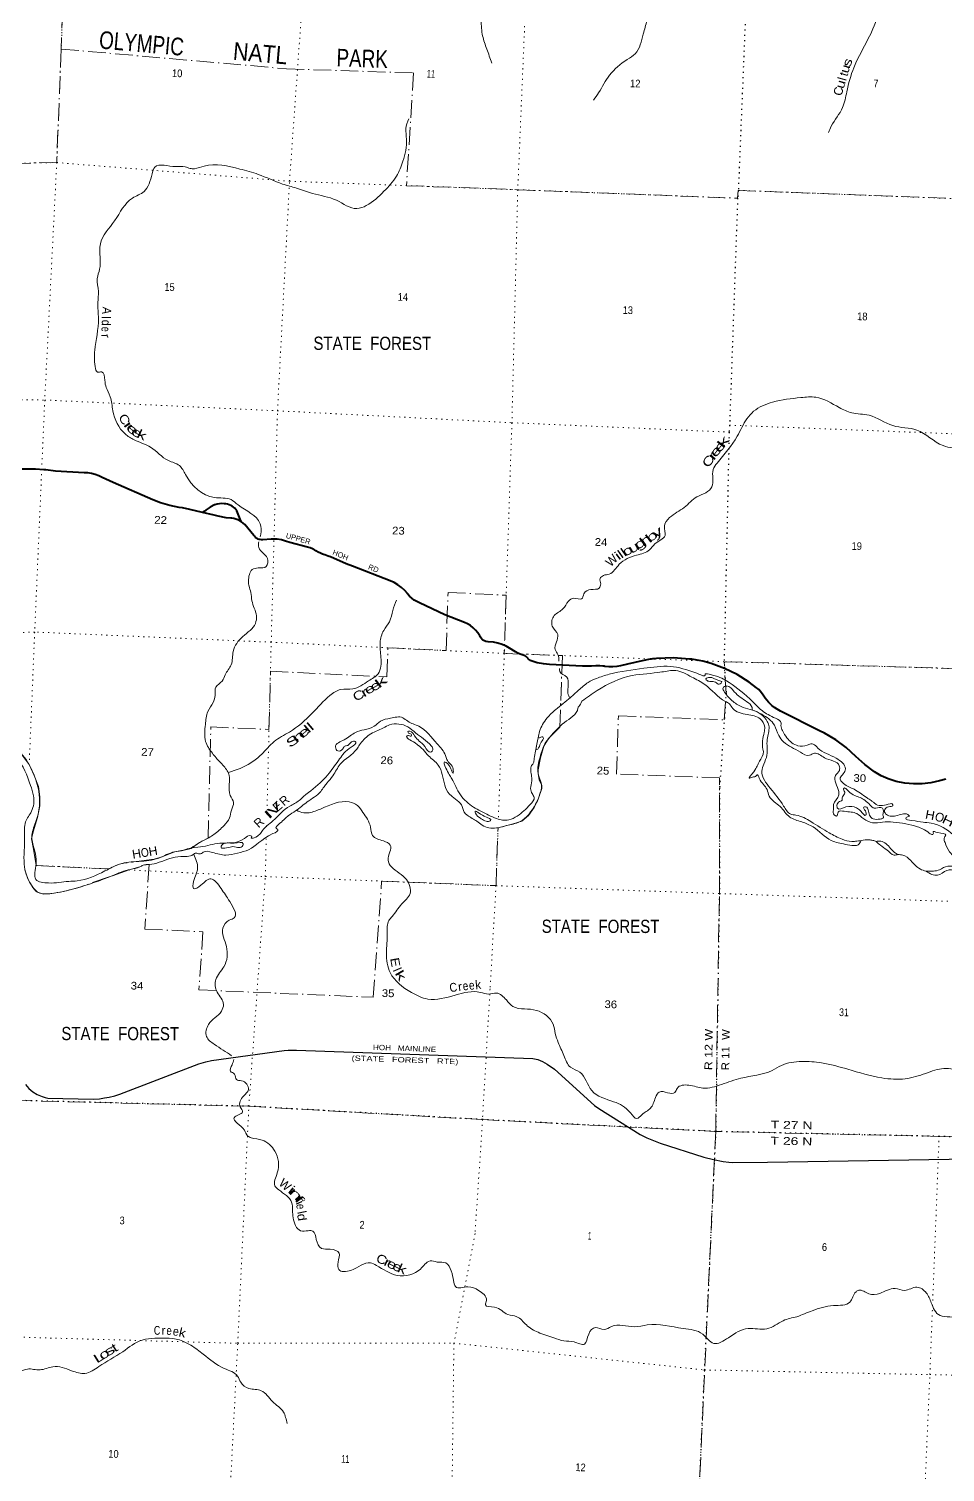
# Model space of a CAD drawing. Header units: feet. Extents: x -932108 to -739700, y 12311 to 202656.
# Drawn here: x -802671 to -781886, y 114198 to 146932 of the extents above; entities that cross this region are included whole.
import ezdxf
from ezdxf.enums import TextEntityAlignment as Align

# ---------------------------------------------------------------- set-up
doc = ezdxf.new("R2010")
doc.units = ezdxf.units.FT
doc.header["$LTSCALE"] = 80
doc.linetypes.add('DOT_DASHED', pattern=[7.7, 5, -1.2, 0.3, -1.2])
doc.linetypes.add('DOTTED', pattern=[1.5, 0.3, -1.2])
for name, color, linetype, lineweight in [('26', 7, 'Continuous', 40), ('29', 7, 'Continuous', 25), ('30', 7, 'Continuous', 35), ('39', 7, 'Continuous', 13), ('44', 7, 'DOT_DASHED', 13), ('6', 7, 'DOTTED', 25), ('7', 7, 'DOTTED', 13)]:
    doc.layers.add(name, color=color, linetype=linetype, lineweight=lineweight)
doc.layers.add('27', color=7, linetype='Continuous')
doc.layers.add('41', color=7, linetype='Continuous')

msp = doc.modelspace()

# ---------------------------------------------------------------- linework, layer by layer
at = {"layer": '26'}
for points in [[(-798729.6, 135963.74), (-799019.89, 136030.44), (-799183.91, 136067.8), (-799259.63, 136079.07), (-799474.95, 136119.65), (-799684.85, 136182.51), (-799856.84, 136252.75), (-800758, 136646.95), (-801004.52, 136759.2), (-801082.5, 136797.53), (-801164.06, 136827.49), (-801248.3, 136848.76), (-801334.31, 136861.11), (-801414.91, 136864.47), (-802066.19, 136902.73), (-802285.54, 136927.64), (-802297.12, 136929.6), (-802331.75, 136934.14), (-802519, 136946.95), (-802893, 136946.95)], [(-797866, 135770.95), (-797889.73, 135847.22), (-797951, 136000.95), (-797972.82, 136030.12), (-797998.85, 136058.38), (-798027.69, 136083.77), (-798059.02, 136106), (-798092.51, 136124.84), (-798127.78, 136140.07), (-798164.45, 136151.53), (-798202.12, 136159.1), (-798240.37, 136162.68), (-798294, 136164.65), (-798347.55, 136161.01), (-798400.42, 136151.78), (-798452.03, 136137.08), (-798462.4, 136133.41), (-798560.46, 136083.85), (-798652.81, 136024.3), (-798698, 135988.66), (-798729.6, 135963.74)], [(-796292.05, 135159.84), (-796349.89, 135176.01), (-796753, 135285.95), (-796848.52, 135316.57), (-796943.75, 135340.72), (-797040.98, 135354.77), (-797139.15, 135358.59), (-797171.3, 135357.6), (-797362.69, 135345.23), (-797372.25, 135344.69), (-797396.43, 135345.07), (-797420.43, 135347.98), (-797444, 135353.39), (-797466.87, 135361.22), (-797488.8, 135371.41), (-797503.88, 135380.44), (-797528.91, 135398.38), (-797552.42, 135423.35), (-797569, 135440.95), (-797774.85, 135691.25), (-797809.15, 135723.89), (-797846.67, 135752.77), (-797887, 135777.56), (-797929.71, 135798.01), (-797974.31, 135813.87), (-798020.34, 135824.99), (-798067.27, 135831.24), (-798086.38, 135832.36), (-798195.5, 135844.86), (-798375.28, 135880.89), (-798465, 135902.95), (-798729.6, 135963.74)], [(-786138.97, 131969.93), (-786164, 131988.92), (-786329.53, 132114.51), (-786603.39, 132285.4), (-786893.6, 132426.73), (-787197, 132536.95), (-787382.68, 132587.76), (-787634.27, 132633.24), (-787659.36, 132637.78), (-787684.27, 132639.52), (-788044.57, 132664.81), (-788430.59, 132651.44), (-788503.19, 132644.14), (-788527.86, 132641.65), (-788553.19, 132638.34), (-788575.54, 132635.42), (-788758.91, 132599.05), (-789091, 132520.95), (-789247.92, 132485.59), (-789336.37, 132468.2), (-789426.15, 132460.15), (-789516.27, 132461.52), (-789605.77, 132472.31), (-789617.7, 132474.47), (-789651.29, 132480.31), (-789716.42, 132486.35), (-789756.82, 132485.86), (-789781.57, 132485.55), (-789806.82, 132484.24), (-789909.79, 132478.89), (-789938.97, 132477.14), (-790114.03, 132477.34), (-790862, 132513.85), (-791000.72, 132527.62), (-791137.24, 132555.82), (-791206.32, 132575.91), (-791230.3, 132580.63), (-791253.65, 132587.84), (-791276.12, 132597.44), (-791297.46, 132609.34), (-791317.44, 132623.4), (-791335.85, 132639.48), (-791343.94, 132648.2), (-791364.54, 132673.18), (-791389.57, 132694.64), (-791409.96, 132708.54), (-791432.97, 132720.92), (-791457.14, 132730.83), (-791482.22, 132738.15), (-791523.58, 132751.56), (-791578.44, 132775.01), (-791630.54, 132804.06), (-791766.26, 132887.31), (-791847.69, 132932.99), (-791938, 132972.15), (-792031.91, 133001.66), (-792128.39, 133021.19), (-792249, 133030.95), (-792303.8, 133039.28), (-792318.8, 133043.42), (-792337.05, 133050.36), (-792354.48, 133059.17), (-792370.89, 133069.76), (-792386.11, 133082), (-792390.03, 133085.9), (-792412.32, 133110.93), (-792428.01, 133135.9), (-792445, 133162.95), (-792484.74, 133235.39), (-792536.12, 133295.3), (-792593.48, 133349.51), (-792656.2, 133397.42), (-792723.58, 133438.51), (-792787.21, 133469.13), (-793235, 133642.95), (-793810.88, 133912.07), (-793872.68, 133941.93), (-793931.01, 133978.08), (-793985.25, 134020.13), (-794034.79, 134067.62), (-794079.1, 134120.03), (-794083.2, 134125.48), (-794144.51, 134193.85), (-794218.71, 134261.55), (-794299.58, 134321.11), (-794386.24, 134371.9), (-794477.73, 134413.35), (-795333, 134745.95), (-795473.87, 134797.06), (-795831.54, 134955.08), (-795856.65, 134966.17), (-795881.54, 134974.95), (-795959.91, 135002.62), (-795984.61, 135011.34), (-796009.91, 135019.41), (-796059.14, 135038.04), (-796111.91, 135064.61), (-796161.61, 135096.55), (-796183, 135109.86), (-796236.22, 135137.71), (-796292.05, 135159.84)], [(-781868.99, 129915.91), (-782017.09, 129874.14), (-782209.87, 129831.27), (-782406.08, 129808.79), (-782603.56, 129806.94), (-782800.16, 129825.74), (-782993.71, 129864.99), (-783182.1, 129924.25), (-783336.89, 129990.01), (-783490.03, 130083.86), (-783709.71, 130246.24), (-783911.22, 130430.7), (-784129.54, 130631.11), (-784367.61, 130807.6), (-784622.82, 130958.24), (-784736.72, 131014.45), (-785619, 131458.95), (-785658.16, 131480.83), (-785699.46, 131502.13), (-785758.77, 131539.57), (-785788.83, 131563.28), (-785813.89, 131583.05), (-785838.83, 131606.94), (-785896.49, 131662.18), (-785970.42, 131749.59), (-786017.79, 131817.08), (-786032.09, 131839.62), (-786082.13, 131907.59), (-786116.2, 131944.95), (-786138.97, 131969.93)]]:
    msp.add_lwpolyline(points, dxfattribs=at)
at = {"layer": '29'}
msp.add_lwpolyline([(-802746.09, 122993.12), (-802670.32, 122900.38), (-802583.89, 122823.26), (-802486.11, 122765.72), (-802368.87, 122713.8), (-802300.97, 122691.15), (-802241.81, 122683.19), (-801211.82, 122656.21), (-801065.58, 122664.73), (-800952.41, 122683.6), (-800846.79, 122702.47), (-800722.79, 122733.88), (-800609.14, 122770.42), (-798814.44, 123459.45), (-798653.25, 123506.48), (-798524.54, 123531.85), (-796878.78, 123758.79), (-796786, 123766.93), (-796597.21, 123765.27), (-791241.99, 123581.26), (-791125.8, 123555.56), (-791023.29, 123513.64), (-790910.78, 123449.86), (-790748.23, 123333.77), (-789842.43, 122512.55), (-789739.52, 122442.02), (-788806.24, 121857.43), (-788651.24, 121777.68), (-788352.95, 121659.46), (-787363.35, 121338.95), (-787138.58, 121286.97), (-786919.79, 121241.67), (-786790.57, 121225.19), (-786699.12, 121219.02), (-785912.36, 121225.43), (-780877.3, 121311.1)], dxfattribs=at)
at = {"layer": '39'}
for points in [[(-793023.13, 151665.45), (-792803.43, 151516.26), (-792707.87, 151406.99), (-792496.4, 150955.47), (-792285.1, 150227.78), (-792248.95, 149986.36), (-792005.32, 149259.62), (-792059.02, 148752.68), (-792433.67, 148248.3), (-792548.83, 147951.33), (-792454.32, 147645.39), (-792411.29, 147133.23), (-792377.27, 146770.75), (-792284.43, 146474.96), (-792168.09, 146158.21)], [(-790449.44, 151571.39), (-790144.2, 151133.91), (-789775.26, 150764.38), (-789585.35, 150473.45), (-789299.64, 150031.98), (-788939.88, 149630.44), (-788678.78, 149177.68), (-788635.66, 148550.44), (-788719.42, 147814.37), (-788658.13, 147127.99), (-788735.53, 146813.62), (-788914.29, 146369.36), (-789096.53, 146236.11), (-789498.32, 145882.01), (-789746.15, 145484.46), (-789860.85, 145318.69)], [(-784792.93, 151380.45), (-784686.06, 150684.59), (-784487.4, 149882.64), (-784318.18, 149459.16), (-783692.47, 148982.2), (-783330.18, 148772.36), (-783128.3, 148476.99), (-783076.27, 148109.88), (-783302.69, 147511.77), (-783524.47, 146931.67), (-783958.41, 146051.75), (-784116.42, 145505.88), (-784213.48, 145147.74), (-784468.25, 144724.18), (-784535.75, 144581.06)], [(-794054.87, 144890.38), (-794118.93, 144670.44), (-794103.02, 144427.67), (-794184.69, 143929.73), (-794333.5, 143593.5), (-794615.89, 143247.56), (-795016.66, 142923.71), (-795228.95, 142856.05), (-795692.91, 143045.03), (-796236.83, 143198.31), (-796602.16, 143319.42), (-796915.95, 143412.59), (-797467.67, 143632.74), (-797883.49, 143753.5), (-798692.83, 143820.69), (-798914.93, 143761.43), (-799013.68, 143766.72), (-799125.37, 143806.76), (-799335.32, 143807.66), (-799812.23, 143795.2), (-799876.04, 143641.87), (-800059.26, 143244.2), (-800322.85, 143093.45), (-800726, 142581.94), (-801048.83, 142057.68), (-801054.18, 141724.76), (-801066.57, 141480.91), (-801118.26, 141268.64), (-801093.85, 140979.15), (-801106.45, 140729.25), (-801092.74, 140363.41), (-801175.95, 139643.46), (-801168.42, 139273.79), (-801112.13, 139148.78), (-801021.17, 139151.82), (-800948.87, 138963.71), (-800916.08, 138801.12), (-800824.38, 138590.16), (-800766.65, 138271.3), (-800487.88, 137745.28), (-800284.51, 137611.36), (-799908.67, 137443.47), (-799505.12, 137141.42), (-799256.62, 137028.21), (-799118.25, 136823.78), (-798459.78, 136301.32), (-798084.69, 136255.02), (-797925.41, 136136.64), (-797426.12, 135709.91), (-797410.14, 135469.15), (-797421.62, 135409.91)], [(-779420.77, 137768), (-779611.46, 137505.83), (-779820.54, 137355.29), (-780126.86, 137312.95), (-780375.88, 137292.94), (-780700.32, 137428.85), (-781254.93, 137505.77), (-781483.16, 137444.69), (-781932.19, 137479.76), (-782527.9, 137830.56), (-783073.55, 137933.43), (-783610.67, 138167.23), (-784006.44, 138224.75), (-784287.07, 138343.06), (-784818.14, 138576.66), (-785157.57, 138569.73), (-785799.14, 138465.83), (-786230.25, 138258.05), (-786381.39, 138089.45), (-786600.91, 137692.98), (-787057.87, 137084.33), (-787147.75, 136935.91), (-787177.28, 136545.25), (-787317.17, 136410.6), (-787518.12, 136320.35), (-787805.06, 136077.52), (-788135.89, 135850.27), (-788253.79, 135650.29), (-788240.66, 135443.94), (-788471.36, 135251.73), (-788591.15, 135114.39), (-788888.06, 134993.01), (-789278.7, 134787.93), (-789506.32, 134567.36), (-789636.64, 134535.34), (-789713.74, 134465.22), (-789699.67, 134345.65), (-789735.32, 134247.91), (-789924.12, 134217.83), (-790078.82, 134122.02), (-790131.37, 134002.64), (-790312.53, 134018.73), (-790431.99, 133950.02), (-790555.03, 133776.45), (-790752.01, 133625.51), (-790798.48, 133388.84), (-790673.88, 133194.96), (-790731.94, 132855.72), (-790669.26, 132740.59), (-790647.77, 132588.49)], [(-797458.01, 135300.04), (-797463.69, 135202.43), (-797389.46, 135070.78), (-797259.38, 134919.1), (-797285.76, 134738.29), (-797466.56, 134705.92), (-797603.13, 134668.05), (-797686.73, 134408.39), (-797676.69, 134288.95), (-797636.95, 134152.38), (-797611.18, 133961.77), (-797509.84, 133619.27), (-797531.85, 133448.41), (-797820.72, 133149.11), (-798036.15, 132813.07), (-798080.8, 132511.74), (-798220.04, 132278.14), (-798285.3, 132141.01), (-798431.38, 132002.52), (-798447.89, 131815.33), (-798489.64, 131657.23), (-798611.92, 131447.3), (-798666.3, 131156.39), (-798663.29, 130772.73), (-798507.04, 130501.08), (-798340.02, 130307.81), (-798169.39, 130102.3), (-798124.37, 130001.9), (-798125.23, 129800.05), (-798101.6, 129546.93), (-798030.49, 129383.08), (-798074.61, 129214.96), (-798121.16, 129034.82), (-798244.14, 128863.27), (-798473.16, 128660.91), (-798586.7, 128587.96), (-798796.28, 128481.85), (-798988.53, 128350.95)], [(-798143.81, 130063.12), (-797634.17, 130284.42), (-797395.41, 130476.37), (-797106.81, 130767.6), (-796762.21, 130984.29), (-796244.92, 131409.26), (-795843.42, 131813.83), (-795596.58, 131946.96), (-795321.54, 131960.06), (-794963.93, 132144.02), (-794748.46, 132304.44), (-794683.25, 132675.74), (-794703.98, 133013.55), (-794621.92, 133287.4), (-794491.92, 133486.98), (-794414.51, 133742.81), (-794333.76, 133978.35)], [(-803725.41, 130578.15), (-803542.83, 130693.57), (-802940.33, 130573.27), (-802644.06, 130204.12), (-802428.63, 129361.23), (-802504.41, 128976.15), (-802600.65, 128642.21), (-802503.77, 127993.01), (-802511.75, 127642.02), (-802227.86, 127559.94), (-801766.33, 127595.12), (-801574.05, 127608.93), (-800944.54, 127832.34), (-800616.2, 127987), (-800179.98, 128049.26), (-799725.13, 128125.03), (-799362.85, 128268.47), (-799206.46, 128295.59), (-799037.27, 128342.47), (-798775.6, 128378.21), (-798342.72, 128460.77), (-797779.67, 128571.32), (-797636.22, 128633.18), (-797616.67, 128614.36), (-797629.95, 128580.49), (-797559.09, 128586.21), (-797371.64, 128753.61), (-797136.16, 128967.87), (-796749.03, 129306.3), (-796644.24, 129359.35), (-796438.85, 129520.1), (-796014.66, 129879.51), (-795859.35, 130052.01), (-795622.22, 130373.21), (-795358.58, 130643.06), (-795253.81, 130754.65), (-795281.42, 130773.74), (-795375.36, 130742.53), (-795436.06, 130679.94), (-795507.19, 130666.15), (-795549.74, 130602.96), (-795660.44, 130554.14), (-795715.88, 130644.8), (-795516.41, 130809.78), (-795260.39, 130974.91), (-795062.42, 131036.99), (-794839.7, 131114.4), (-794696.4, 131230.77), (-794467.97, 131297.9), (-794190.99, 131308.91), (-794076.65, 131228.41), (-793826.13, 131115.14), (-793409.69, 130717.78), (-793220.9, 130453.13), (-793191.67, 130363.34), (-793045.93, 130138.47), (-793048.83, 130053.78), (-793099.96, 130152.37), (-793206.26, 130291.15), (-793240.06, 130306.4), (-793210.54, 130166.13), (-793077.59, 129921.5), (-792882.02, 129559.72), (-792586.68, 129281.45), (-792241.58, 129100.44), (-792060.61, 129019.76), (-791785.01, 128990.44), (-791592.19, 129078.93), (-791296.49, 129341.66), (-791210.23, 129502.32), (-791255.8, 129586.6), (-791288.23, 129700.72), (-791263.93, 129879.58), (-791271.61, 130009.03), (-791287.5, 130134.72), (-791277.01, 130205.03), (-791230.3, 130272.12), (-791206.26, 130384.37), (-791146.6, 130711.44), (-791086.38, 130996.11), (-790916.35, 131303.37), (-790717.99, 131494.64), (-790385.65, 131766.25), (-790200.22, 131933.71), (-789982.18, 132110.19), (-789793.33, 132200.83), (-789509.48, 132294.39), (-788717.43, 132429.64), (-788116.39, 132470.29), (-787567.89, 132333.01), (-787382.54, 132262.27)], [(-790632.41, 132428.29), (-790627.79, 132359.7), (-790470.74, 132229.33), (-790436.34, 132054.58), (-790442.83, 131865.04), (-790401.82, 131752.31)], [(-790126.1, 131680.94), (-789782.62, 131923.92), (-788983.53, 132264.85), (-788316.51, 132345.7), (-787994.33, 132379.44), (-787631.98, 132230.16), (-787338.96, 132060.98), (-786869.54, 131678.02), (-786780.58, 131622.58), (-786705.32, 131521.17), (-786376.98, 131381.1), (-786079.59, 131280.4), (-785978.86, 131097.4), (-785991.07, 130976.68), (-786020.32, 130594.09), (-786008.07, 130539.18), (-786098.35, 130320.11), (-786229.59, 130084.23), (-786331.65, 129934.19), (-786255.99, 129961.97), (-786184.78, 129977.78), (-786153.22, 130015.09), (-786103.34, 129938.74), (-785926.37, 129682.56), (-785875.08, 129529.45), (-785630.73, 129295.26), (-785412.8, 129055.89), (-785139.96, 128945.91), (-784883.4, 128832.44), (-784467.95, 128523.94), (-784149.92, 128436.7), (-783949.01, 128407.83), (-783857.43, 128429.02), (-783789.51, 128525.69)], [(-787382.54, 132262.27), (-787327.61, 132274.59), (-787333.18, 132288.9), (-787240.13, 132293.89), (-786843.5, 132143.48), (-786320.25, 131740.57), (-786038.82, 131468.81), (-785733.84, 131295.19), (-785606.34, 131185.99), (-785610.09, 131135.65), (-785573.83, 131015.34), (-785474.48, 130850.56), (-785224.09, 130674.71), (-785017.77, 130686.04), (-784931.96, 130715.5), (-784879.66, 130709.73), (-784771.64, 130621.36), (-784355.59, 130389.56), (-784149.83, 130148.57), (-784196.05, 130037.05), (-784265.78, 129946.5), (-784193.56, 129814.91), (-783953.62, 129687.85), (-783667.34, 129498.7), (-783606.06, 129460.34), (-783529.21, 129405.3), (-783505.63, 129386.35), (-783452.63, 129342.21), (-783135.11, 129357.93), (-783084.69, 129356.26), (-783072.02, 129313.45), (-783108.94, 129296.5), (-783223.19, 129261.93), (-783264.13, 129186.58), (-783220.1, 129116.48), (-782966.48, 129093.95), (-782706.11, 129091.38), (-782694.56, 129074.84), (-782741.57, 129058.23), (-782778.98, 129027.17), (-782647.32, 128980.42), (-782388.27, 128939.54), (-782203.35, 128915.24), (-781707.6, 128652.53), (-781426.59, 128368.68), (-781271.96, 128226.28), (-781276.41, 128214.32), (-781348.05, 128244.95), (-781435.95, 128272.09), (-781469.89, 128283.31), (-781487.46, 128182.95), (-781478.04, 128045.37), (-781423.49, 127928.49), (-781093.8, 127651.1), (-780595.22, 127471.07), (-780430.55, 127503.97), (-780203.35, 127770.98), (-780075.14, 127859.6), (-779826.75, 127920), (-779354.95, 128077.98), (-779051.18, 128045.71), (-778571.38, 127906.68), (-778524.64, 127856.68), (-778389.16, 127803.74), (-778117.86, 127707.95), (-778062.91, 127661.71), (-778043.98, 127624.75), (-778120, 127645.44), (-778240.52, 127663.56), (-778259.64, 127635.93), (-778114.47, 127512.02), (-777907.79, 127474.89), (-777714.82, 127508.87), (-777615.07, 127709.46), (-777546.14, 127953.46), (-777476.33, 128282.22), (-777291.11, 128738.37), (-777091.33, 129089.06), (-776843.73, 129244.37), (-776275.52, 129328.5), (-775911.62, 129342.69), (-775775.87, 129356.36), (-775609, 129453.79), (-775523.55, 129531.71), (-775488.71, 129546.7), (-775492.73, 129488.29), (-775568.36, 129343.43), (-775735.73, 129290.43), (-775962.02, 129285.82), (-775973.35, 129249.86), (-775793.85, 129185.37)], [(-787275.16, 132214.31), (-787232.53, 132220.97), (-787016.73, 132155.28), (-786953.3, 132120.87), (-787009.62, 132068.23), (-787096.97, 132111.5), (-787207.41, 132129.29), (-787285.37, 132152.06), (-787314.31, 132191.38), (-787275.16, 132214.31)], [(-783791.52, 128525.76), (-783917.39, 128505.7), (-784004.31, 128502.53), (-784222.69, 128552.16), (-784514.52, 128697.08), (-784929.81, 128951.06), (-785269.9, 129101.62), (-785390.28, 129123.78), (-785549.64, 129304.69), (-785854.75, 129710.47), (-786043.43, 130096.24), (-785999.52, 130258.3), (-785928.01, 130459.82), (-785923.85, 130816.99), (-785881.78, 131102.26), (-785919.91, 131226.66), (-786252.38, 131481.94), (-786464.29, 131543.47), (-786697.98, 131676.37), (-786888.57, 131888.6), (-786923.51, 131988.67), (-786843.33, 132030.43), (-786670.15, 131899.53), (-786383.23, 131669.98), (-786266.51, 131540.95), (-786262.01, 131485.92)], [(-803735.3, 130326.12), (-803577.87, 130527.77), (-803280.38, 130548.2), (-802956.83, 130386.07), (-802634.57, 129773.82), (-802565.95, 129537.37), (-802610.31, 129185.57), (-802743.63, 128947.74), (-802767.47, 128605.35), (-802776.51, 127987.92), (-802730, 127754.22), (-802645.53, 127567.72), (-802578.75, 127454.48), (-802493.12, 127360.8), (-802175.51, 127320), (-801610.17, 127438.54), (-800780.67, 127723.96), (-800363.81, 127869.63), (-800156.03, 127923.31), (-800079.96, 127963.18), (-799936.01, 127980.62), (-799718.29, 128029.93), (-799227.22, 128161.02), (-798941.07, 128204.03), (-798881.34, 128238.39), (-798807.34, 128217.77), (-798752.41, 128230.08), (-798719.17, 128257.24), (-798507.28, 128254.26), (-798200.52, 128191.61), (-797938.56, 128235.42), (-797687.47, 128315.92), (-797133.93, 128679.12), (-797025.68, 128774.45), (-797029.57, 128778.62), (-797057.32, 128793.67), (-796974.46, 128914.06), (-796780.76, 129087.31), (-796619.58, 129195.02), (-796358.23, 129398.33), (-796051.25, 129636.46), (-795974.92, 129742.94), (-795909.5, 129825.56), (-795774.56, 129992.68), (-795606.06, 130255.59), (-795233.04, 130594.49), (-795169.09, 130693.3), (-794953.42, 130918.31), (-794628.98, 131077.14), (-794487.34, 131145.12), (-794076.97, 131101.24), (-793897.86, 130966.11), (-793540.7, 130665.6), (-793505.28, 130579.64), (-793551.38, 130530.7), (-793692.51, 130654.48), (-793920.52, 130894.19), (-794031.95, 131000.83), (-794072.56, 130994.1), (-794055.65, 130957.21), (-793990.21, 130922.74), (-793997.36, 130890.68), (-794057.38, 130906.79), (-794089.99, 130897.78), (-793911.79, 130736.44), (-793604.83, 130443.65), (-793383.92, 130232.44), (-793294.3, 130019.52), (-793131.75, 129578.09), (-793067.06, 129521.44), (-792823.88, 129252.97), (-792811.49, 129202.09), (-792698.67, 129077.23), (-792481.18, 128942.85), (-792353.13, 128849.78), (-792019.19, 128814.49), (-791839.92, 128861.04), (-791538.13, 128947.94), (-791175.15, 129347.73), (-791101.12, 129504.76), (-791080.41, 129578.77), (-791041.64, 129708.7), (-791116.89, 130046.3), (-791076.09, 130412.35), (-790943.34, 130751.14), (-790850.53, 130867.17), (-790522.17, 131199.47), (-790214.61, 131529), (-790211.53, 131544.48), (-790194.13, 131565.42), (-790126.1, 131680.94)], [(-786261.12, 131485.57), (-786045.68, 131386.27), (-785759.39, 131138.58), (-785662.4, 130905.23), (-785550.26, 130760.21), (-785170.58, 130527.59), (-784963.05, 130456.11), (-784852.42, 130502.91), (-784623.75, 130400.46), (-784286.84, 130215.69), (-784286.33, 130112.71), (-784375.18, 129994.54), (-784300.76, 129632.74), (-784301.29, 129558.06), (-784415.78, 129339.8), (-784421.8, 129222.91), (-784401.61, 129105.16), (-784352.02, 129079.29), (-784312.61, 129168.82), (-784176.73, 129186.53), (-783887.84, 129132.55), (-783734.27, 129018.45), (-783533.48, 128927.01), (-783304.83, 128941.64), (-783064.56, 128941.75), (-782515.02, 128834.72), (-782245.31, 128692.55), (-782167.62, 128661.72), (-782152.47, 128691.5), (-782161.58, 128720.06), (-782051.15, 128702.27), (-781873.32, 128647.93), (-781908.14, 128574.39), (-781889.2, 128478.88), (-781785.33, 128269.53), (-781643.62, 128013.59), (-781697.29, 127951.7), (-781826.84, 127941.86), (-782013.4, 127859.21), (-782153.73, 127829.54), (-782323.48, 127825.07)], [(-791150.78, 130707.54), (-791148.94, 130584.34), (-791107.22, 130623.33), (-791050.16, 130756.7), (-791004.15, 130862.16), (-791021.75, 130878.9), (-791054.5, 130865.85), (-791121.67, 130849.91)], [(-783301.53, 129096.97), (-783308.24, 129254.65), (-783343.92, 129274), (-783493.92, 129256.77), (-783594.21, 129334.78), (-783814.77, 129497.53), (-784076.42, 129639.44), (-784185.19, 129705.62), (-784189.92, 129685.59), (-784160.41, 129603.86), (-784216.03, 129512.84), (-784235.2, 129424.66), (-784286.31, 129406.16), (-784339.63, 129323.14), (-784327.86, 129254.12), (-784137.04, 129284.13), (-783895.45, 129264.02), (-783801.07, 129190.23), (-783685.12, 129097.57), (-783680.53, 129113.57), (-783713.17, 129221.64), (-783733.49, 129276.82), (-783694.69, 129289.66), (-783623.46, 129188.39), (-783586.99, 129074.13), (-783518.34, 129015.33), (-783361.03, 129010.12), (-783289.48, 129036.01), (-783284.55, 129062.09), (-783301.3, 129096.24)], [(-796599.89, 129210.32), (-796435.36, 129150.56), (-796316.1, 129154.69), (-796040.45, 129244.47), (-795403.21, 129398.99), (-795218.21, 129318.17), (-795092.51, 129156.54), (-794990.67, 129005.8), (-794920.18, 128823.8), (-794874.03, 128638.57), (-794629.98, 128513.4), (-794471.61, 128421.34), (-794523.69, 128079.89), (-794446.19, 127925.92), (-794104.81, 127636.02), (-794024.76, 127320.47), (-794214.62, 127082.49), (-794430.21, 126800.96), (-794506.05, 126708.59), (-794539.99, 126425.08), (-794561.72, 125967.55), (-794473.86, 125526.57), (-793994.54, 125078.69), (-793624.2, 124927.13), (-792999.25, 125017.45), (-792429.79, 125079.33), (-792245.36, 125040.93), (-792068.94, 125063.34), (-791840.04, 124908.39), (-791693.69, 124760.21), (-791427.12, 124702.93), (-791157.64, 124671.8), (-790778.78, 124356.44), (-790729.49, 124144.86), (-790663.66, 123944.85), (-790536.47, 123649.94), (-790384.11, 123382.45), (-790176.02, 123268.57), (-789903.59, 122851.76), (-789405.48, 122599.07), (-789022.45, 122346.15), (-788877.43, 122218.2), (-788769.59, 122301.44), (-788572.68, 122450.35), (-788455.35, 122692.75), (-788370.26, 122819.13), (-788017.27, 122809.45), (-787965.62, 122902.62), (-787700.69, 122974.59), (-787379.94, 122907.44), (-786957.15, 122990.33), (-786518.24, 123131.23), (-785807.5, 123309.56), (-785601.75, 123421.85), (-785136.33, 123511.4), (-784691.19, 123480.5), (-784094.49, 123335.57), (-783319.89, 123138.32), (-782789.49, 123120.75), (-782324.98, 123242.63), (-781915.41, 123352.2), (-781488.13, 123271.43), (-781014.76, 123003.41), (-780885.76, 122702.38), (-780674.4, 122271.45), (-780687.86, 122172.98), (-780611.2, 121758.62), (-780441.84, 121633.9), (-780353.01, 121515.89), (-780177.61, 121449.52), (-780109.85, 121364.51), (-780038.91, 121313.71), (-779892.53, 121343.18), (-779788.08, 121327.61), (-779738.47, 121243.19), (-779687.84, 121189.03), (-779634.57, 121211.49), (-779575.26, 121233.75), (-779481.65, 121196.33), (-779381.29, 121178.87), (-779276.4, 121058.31), (-779096.05, 120959.48), (-779007.51, 120891.94), (-778922.81, 120889.14), (-778823.16, 120910.06), (-778649.57, 120849.81), (-778539.62, 120817.9), (-778484.71, 120652.57), (-778420.41, 120466.73), (-778300.17, 120440.54), (-778202.59, 120400.97)], [(-792427.79, 129027.88), (-792538.95, 129142.6), (-792548.06, 129171.16), (-792341.36, 129075.49), (-792199.41, 128975.91), (-792220.06, 128962.46), (-792324.72, 128971.98), (-792394.2, 129006.58), (-792427.79, 129027.88)], [(-798045.06, 128385.48), (-797817.46, 128411.07), (-797810.1, 128449.18), (-798011.43, 128465.95), (-798291.74, 128416.69), (-798311.55, 128368.9), (-798186.65, 128360.72), (-798040.96, 128385.94)], [(-783793.66, 128525.42), (-783611.34, 128539.98), (-783527.06, 128525.07), (-783447.01, 128504.25)], [(-783449.03, 128504.32), (-783374.06, 128511.93), (-783150.59, 128375.33), (-783037.63, 128254.5), (-782956.6, 128203.36)], [(-782954.41, 128203.17), (-783039.7, 128194), (-783207.39, 128308.57), (-783353.18, 128414.34), (-783448.23, 128504.4)], [(-798931.08, 128207.52), (-798842.39, 127901.99), (-798933.76, 127592.12), (-798933.1, 127434.63), (-798769, 127509.95), (-798539.89, 127655.78), (-798311.19, 127436.24), (-798115.43, 127139.05), (-798011.03, 126768.19), (-798123.82, 126717.42), (-798271.34, 126536.59), (-798188.7, 126120.01), (-798246.8, 125661.67), (-798430.32, 125373.01), (-798399.86, 125083.33), (-798255.92, 124806.03), (-798303.52, 124654.19), (-798596.56, 124350.99), (-798642.19, 124079.98), (-798464.54, 123902.5), (-798073.26, 123642.9)], [(-782956.6, 128203.36), (-782847.91, 128193.71), (-782666.51, 128066.57), (-782448.94, 127875.66), (-782323.48, 127825.07)], [(-782318.91, 127825.19), (-782059.96, 127737.61), (-781844.27, 127845.54), (-781740.8, 127860.28), (-781540.22, 127762.79), (-781107.46, 127488.04), (-780598.11, 127327.83), (-780419.32, 127360.26), (-780296.3, 127356.19), (-780092.88, 127282.83), (-779637.62, 127429.25), (-779618.71, 127450.83)], [(-798017.97, 123556.34), (-798062.62, 123434.97), (-798097.91, 123288.78), (-798003.18, 123225.08), (-797961.01, 123100.54), (-797846.75, 123076.57), (-797690.16, 122873.54), (-797802.16, 122727.87), (-797875.26, 122479.97), (-797822.59, 122367.19), (-797917.78, 122299.69), (-798012.82, 122236.22), (-797782.23, 121954.04), (-797707.93, 121824.4), (-797628.64, 121781.4), (-797378.07, 121728.68), (-797091.85, 121478.97), (-797036.03, 120986.57), (-797088.6, 120689.55), (-797002.84, 120599.9), (-796709.66, 120317.66), (-796687.71, 120133.23), (-796677.17, 119969.36), (-796505.61, 119672.98), (-796336, 119673.42), (-796227.37, 119661.75), (-796152.92, 119477.6), (-796032.7, 119273.76), (-795833.53, 119253.03), (-795630.59, 119165.56), (-795657.8, 118960.55), (-795641.35, 118792.45), (-795365.41, 118773.22), (-794923.51, 118942.28), (-794788.1, 118887.32), (-794315.37, 118659.7), (-793787.52, 118803.71), (-793686.78, 118915.44), (-793571.22, 118988.32), (-793410.57, 118962.81), (-793213.41, 118942.15), (-793090.42, 118760.42), (-793035.29, 118542.6), (-792993.54, 118405.96), (-792711.06, 118400.64), (-792469.59, 118317.94), (-792293.53, 118094.09), (-792313.12, 117993.8), (-792107.05, 117938.53), (-791805.83, 117773.11), (-791601.57, 117723.94), (-791385.95, 117535.12), (-791121.03, 117370.9), (-790761.96, 117243.94), (-790534.19, 117173.81), (-790304.84, 117150.06), (-790068.25, 117101.85), (-789971.57, 117330.8), (-789819.24, 117475.14), (-789622.91, 117430.28), (-789456.93, 117501.49), (-788938.22, 117496.42), (-788644.14, 117535.12), (-787827.08, 117457.58), (-787383.37, 117325.8), (-787136.1, 117117.75), (-786802.61, 117246), (-786353.28, 117455.19), (-785931.58, 117447.27), (-785559.79, 117632.79), (-785249.93, 117719.42)], [(-785249.93, 117719.42), (-784899.89, 117859.23), (-784419.39, 117976.55), (-784047.22, 118055.06), (-783907.98, 118288.65), (-783846.24, 118322.94), (-783616.8, 118242.67), (-783370.14, 118252.67), (-783019.12, 118362.16), (-782808.54, 118320.87), (-782525.45, 118392.24), (-782313.81, 118264.1), (-782200.4, 118038.28), (-782002.35, 117749.1), (-781595.16, 117671.01), (-781517.55, 117343.43), (-781269.3, 117105.07), (-780563.78, 116718.33), (-780363.03, 116507.78), (-780182.61, 116057.69), (-780097.09, 115842.89), (-779821.52, 115341.19), (-779591.73, 114917.72)], [(-804247.72, 116062.57), (-804126.44, 116165.37), (-803995.18, 116164.28), (-803830.92, 116185.08), (-803708.07, 116294.06), (-803555.63, 116264.78), (-803421.83, 116280.54), (-803247.1, 116371.65), (-802906.71, 116465.34), (-802704.43, 116535.35), (-802418.34, 116517.8), (-802129.2, 116588.97), (-801700.25, 116498.05), (-801399.6, 116433.58), (-801083.23, 116592.67), (-800542.69, 116930.06), (-800097.55, 117193.89), (-799813.55, 117232.93), (-799177.71, 117169.48), (-798995.22, 117074.61), (-798713.46, 116871.47), (-798237.92, 116548.87), (-797937.05, 116373.37), (-797864.97, 116237.75), (-797680.03, 116096.37), (-797399.14, 116044.67), (-797145.11, 115798.04), (-796896.8, 115561.7), (-796846.49, 115438.91), (-796812.8, 115302.54)]]:
    msp.add_spline(points, degree=3, dxfattribs=at)
at = {"layer": '44'}
for points in [[(-802054.37, 151981.04), (-801831, 149197.95), (-801939.62, 146475.61), (-796828.92, 146026.22), (-793943.63, 145932.09), (-794105.95, 143375.54), (-791581, 143283.95), (-786594, 143090.95), (-786578, 143268.95), (-781041.31, 143057.98), (-781116.26, 140165.1), (-775833.62, 140160.63), (-772463.11, 140019.45)], [(-801939.62, 146475.61), (-802038, 143899.95), (-803249.43, 143878)], [(-798606.45, 128577.3), (-798542.9, 131098.81), (-797223.9, 131042.26), (-797190.64, 132361.99), (-794548.47, 132235.03), (-794525.18, 132894.67), (-793206.63, 132831.31), (-793162.74, 134150.73), (-791844.11, 134087.37), (-791888, 132767.95), (-790568.93, 132718.22), (-790626.28, 131094.07)], [(-787091, 121923.95), (-787007, 127320.95), (-787002.64, 129941.91), (-789343.02, 130030.14), (-789296.44, 131349.32), (-786896.31, 131258.84), (-786854, 131867.95), (-786901, 132579.95), (-780009.48, 132376.17), (-780042.97, 130995.28), (-777485.84, 130925.93)], [(-790626.28, 131094.07), (-790886.64, 130836.41), (-790990.22, 130661.53), (-791067.9, 130402.44), (-791119.69, 130123.93), (-791119.69, 130033.25), (-791093.79, 129897.23), (-791035.53, 129774.17), (-791035.53, 129702.92), (-791113.21, 129482.7), (-791210.32, 129275.43), (-791339.79, 129087.59), (-791488.69, 128964.53), (-791682.9, 128899.76), (-792027.63, 128813.37)], [(-800853.68, 127877.48), (-802503.87, 127957.31), (-802564.19, 128326.74), (-802611.25, 128562.18), (-802572.03, 128719.15), (-802477.9, 129048.78), (-802422.99, 129307.77), (-802422.99, 129511.82), (-802454.37, 129747.27), (-802548.5, 129998.41), (-802663.76, 130244.06), (-802870.11, 130516.4), (-803081.9, 130665.51), (-803293.69, 130744), (-803434.88, 130751.85), (-803536.85, 130704.76), (-803646.67, 130626.27), (-803724.82, 130591.22)], [(-799941.94, 127979.5), (-800039.91, 126516.57), (-798721.1, 126452.77), (-798815.39, 125135.78), (-794857.3, 124967.45), (-794668.68, 127602.07), (-792074, 127499.95), (-792027.63, 128813.37)], [(-798606.45, 128577.3), (-798799.69, 128481.43), (-798988.2, 128343.42), (-799208.89, 128292.82), (-799365.22, 128265.21), (-799645.68, 128150.21), (-799829.6, 128104.21), (-800519.27, 128007.6), (-800615.82, 127989.2), (-800730.77, 127938.6), (-800853.68, 127877.48)], [(-799941.94, 127979.5), (-800075.95, 127963.61), (-800156.07, 127925.89), (-800396.43, 127855.16), (-800848.86, 127699.55), (-801513.37, 127468.5), (-801763.15, 127397.77), (-801923.39, 127360.05), (-802196.73, 127317.61), (-802342.83, 127308.18), (-802474.79, 127350.62), (-802564.33, 127440.21), (-802653.88, 127576.95), (-802701.01, 127675.97), (-802760.15, 127857.95)], [(-787091, 121923.95), (-792381, 122193.95), (-797681, 122495.95), (-802933, 122627.95), (-803264, 117269.95), (-804199.59, 117321.83)], [(-787091, 121923.95), (-787581, 111301.95), (-793097, 111757.95), (-793107.45, 110437.91), (-799588.54, 110581.46), (-799655.77, 109262.99), (-802340.69, 109354.59), (-802402.21, 108035.92), (-803721.55, 108080.94), (-803537, 112036.95), (-804390.44, 111987.71)], [(-773097.3, 121584.96), (-776292, 121655.95), (-776624, 121665.95), (-781649, 121801.95), (-782023, 121812.95), (-787091, 121923.95)]]:
    msp.add_lwpolyline(points, dxfattribs=at)
at = {"layer": '6'}
for points in [[(-786205.75, 151423.54), (-786360, 148577.95), (-786375, 148235.95), (-786578, 143268.95), (-786594, 143090.95), (-786776, 137943.95), (-786786, 137785.95), (-786901, 132579.95), (-786873.4, 132161.79)], [(-786864.69, 132030), (-786854, 131867.95), (-786855.56, 131845.47)], [(-786867.73, 131670.24), (-787003, 129722.95), (-787007, 127320.95), (-787091, 121923.95), (-787349, 116515.95), (-787581, 111301.95), (-787808, 105866.95), (-787815, 105548.97)], [(-773097.29, 121584.96), (-776292, 121655.95), (-776624, 121665.95), (-781649, 121801.95), (-782023, 121812.95), (-787091, 121923.95), (-792381, 122193.95), (-797681, 122495.95), (-802933, 122627.95), (-804008.78, 122654.63)]]:
    msp.add_lwpolyline(points, dxfattribs=at)
at = {"layer": '7'}
for p, q in [((-786578, 143268.95), (-781041.31, 143057.98)), ((-790568.93, 132718.22), (-790609, 131583.47)), ((-791980.2, 130156.76), (-792020.96, 129002.32)), ((-797279.57, 128833.67), (-797279.08, 128853.29)), ((-797279.48, 128837.48), (-797278.49, 128876.93)), ((-802503.87, 127957.31), (-800853.68, 127877.48))]:
    msp.add_line(p, q, dxfattribs=at)
for points in [[(-802054.37, 151981.04), (-801831, 149197.95), (-802038, 143899.95), (-802311, 138513.95), (-802539, 133251.95), (-802663.76, 130244.06)], [(-797267.52, 129311.79), (-797174, 133021.95), (-797031, 138269.95), (-796758, 143476.95), (-796373, 148886.95), (-796691.49, 151800.88)], [(-791318.94, 151603.25), (-791359, 148555.95), (-791581, 143283.95), (-791714, 137998.95), (-791888, 132767.95), (-791980.2, 130156.76)], [(-803249.43, 143878), (-802038, 143899.95), (-796758, 143476.95), (-791581, 143283.95), (-786594, 143090.95)], [(-803441.1, 138521.01), (-802311, 138513.95), (-797031, 138269.95), (-791714, 137998.95), (-786786, 137785.95)], [(-786776, 137943.95), (-781189, 137728.95), (-775855, 137525.95), (-772552.63, 137417.29)], [(-772732.56, 132186.87), (-775982, 132266.95), (-781329, 132411.95), (-786901, 132579.95), (-791888, 132767.95), (-797174, 133021.95), (-802539, 133251.95), (-803630.93, 133215.22)], [(-792027.63, 128813.37), (-792074, 127499.95), (-792209.58, 125156.74)], [(-798482.01, 105925.18), (-798476, 106478.95), (-798198.12, 111929.14), (-797933, 117119.95), (-797681, 122495.95), (-797308, 127705.95), (-797286.37, 128564.2)], [(-800403.63, 127855.71), (-797308, 127705.95), (-792074, 127499.95), (-787007, 127320.95), (-781457, 127132.95), (-776137, 126976.95), (-772914.34, 126902.91)], [(-792209.58, 125156.74), (-792381, 122193.95), (-792549, 119606.95), (-793029, 117123.95), (-793097, 111757.95), (-793140, 106327.95), (-793153.98, 105736.64)], [(-782576.16, 105366.05), (-782565, 105771.95), (-782460, 111162.95), (-782233, 116408.95), (-782023, 121812.95)], [(-804199.59, 117321.83), (-803264, 117269.95), (-797933, 117119.95), (-793029, 117123.95), (-787349, 116515.95), (-782233, 116408.95), (-776843, 116308.95), (-773280.39, 116262.93)]]:
    msp.add_lwpolyline(points, dxfattribs=at)

# ---------------------------------------------------------------- texts
at = {"layer": '27'}
for s, rotation, p in [('UPPER', 344.345, (-796851.09, 135390.17)), ('HOH', 337.051, (-795794.11, 135016.21)), ('RD', 338.75, (-794986.11, 134682.57))]:
    msp.add_text(s, height=120, rotation=rotation, dxfattribs=at).set_placement(p)
at = {"layer": '30'}
for s, width, p in [('HOH   MAINLINE', 1.15, (-794867.11, 123775.86)), ('(STATE   FOREST   RTE)', 1.3, (-795351.22, 123530.68))]:
    msp.add_text(s, height=120, rotation=358.032, dxfattribs=dict(at, width=width)).set_placement(p)
at = {"layer": '41'}
for s, rotation, width, p in [('u', 73.366, 1.25, (-784061.76, 145998.86)), ('s', 70.55, 1.4, (-784011.85, 146137.65)), ('u', 74.346, 1.25, (-784164.87, 145650.31)), ('A', 263.938, 0.9, (-801002.89, 140551)), ('e', 268.956, 0.75, (-801024.08, 140120.77)), ('d', 270.337, 0.9, (-801016.93, 140266.28)), ('C', 296.456, 1.25, (-800591.22, 138032.27)), ('r', 305.397, 1.85, (-800487.94, 137882.98)), ('e', 319.062, 1.85, (-800383.06, 137773.46)), ('e', 326.648, 1.6, (-800275.16, 137693.61)), ('k', 335.189, 1.5, (-800149.07, 137633.15)), ('e', 52.376, 1.75, (-786922.37, 137400.92)), ('k', 52.376, 1.95, (-786841.97, 137503.64)), ('C', 56.96, 1.4, (-787176.23, 137073.31)), ('r', 53.099, 1.9, (-787085.78, 137193.91)), ('e', 53.099, 1.7, (-787012.23, 137294.13)), ('y', 36.627, 1.85, (-788365.39, 135434.78)), ('u', 30.175, 1.65, (-788901.15, 135081.38)), ('g', 35.916, 1.8, (-788751.36, 135182.25)), ('h', 35.309, 1.75, (-788628.42, 135255.64)), ('b', 39.189, 1.85, (-788483.72, 135346.63)), ('i', 36.838, 1.55, (-789255.9, 134900.02)), ('l', 34.838, 1.4, (-789193.91, 134935.77)), ('l', 33.838, 1.35, (-789125.47, 134976.88)), ('o', 30.56, 1.5, (-789044.88, 135013.48)), ('C', 28.371, 1.3, (-795147.06, 131730)), ('r', 30.554, 1.65, (-795009.42, 131802.61)), ('e', 30.744, 1.5, (-794895.83, 131877.92)), ('e', 30.16, 1.5, (-794767.16, 131946.94)), ('k', 37.34, 1.95, (-794625.46, 132045.08)), ('n', 38.415, 1.9, (-796497.46, 130809.12)), ('e', 38.415, 1.75, (-796378.54, 130900.77)), ('l', 40.393, 1.65, (-796287.63, 130980.01)), ('l', 40.393, 1.65, (-796220.84, 131035.58)), ('S', 34.427, 1.65, (-796634.99, 130698.69)), ('V', 41.766, 1.8, (-797030.87, 129169.16)), ('I', 42.293, 2.2, (-797172.85, 129042.03)), ('H', 349.294, 1.1, (-782245.67, 129006.3)), ('H', 335.338, 1.35, (-781857.87, 128881.32)), ('H', 9.653, 1.05, (-800211.05, 128125.65)), ('O', 9.01, 0.85, (-800024.71, 128153.43)), ('H', 9.906, 1.05, (-799837.41, 128186.13)), ('E', 280.356, 1.2, (-794457.72, 125743.78)), ('k', 300.177, 1.7, (-794320.77, 125414.85)), ('C', 8.44, 0.9, (-793029.42, 125093.85)), ('e', 6.808, 0.85, (-792756.21, 125128.12)), ('e', 5.593, 0.85, (-792615.95, 125141.48)), ('i', 321.304, 1.6, (-796774.17, 120524.07)), ('n', 314.152, 2.1, (-796685.55, 120434.05)), ('f', 306.268, 1.95, (-796612.42, 120324.9)), ('i', 294.097, 1.1, (-796610.65, 120275.23)), ('e', 273.396, 0.8, (-796600.85, 120215.09)), ('d', 277.765, 1.1, (-796574.44, 119965.88)), ('C', 336.346, 1.2, (-794709.08, 118933.23)), ('r', 334.674, 1.5, (-794580.93, 118870.34)), ('e', 332.952, 1.4, (-794479.41, 118824.02)), ('e', 334.132, 1.35, (-794355.31, 118765.37)), ('k', 336.663, 1.45, (-794241.26, 118713.24)), ('C', 0.598, 0.75, (-799761.9, 117313.07)), ('e', 355.852, 0.8, (-799496.01, 117311.89)), ('e', 351.576, 0.9, (-799348.94, 117293.17)), ('k', 346.816, 1.15, (-799210.36, 117263.89)), ('L', 31.966, 1.6, (-801029.55, 116720.48)), ('o', 31.966, 1.55, (-800914, 116792.58)), ('s', 31.976, 1.8, (-800792.81, 116869.09)), ('t', 31.976, 1.45, (-800675.21, 116939.93))]:
    msp.add_text(s, height=200, rotation=rotation, dxfattribs=dict(at, width=width)).set_placement(p, align=Align.CENTER)
for s, rotation, p in [('l', 74.346, (-784126.25, 145770.59)), ('t', 73.366, (-784093.3, 145878.86)), ('C', 75.272, (-784210.99, 145492.57)), ('l', 271.289, (-801017.83, 140384.63)), ('r', 270.981, (-801026.94, 139965.05)), ('W', 43.953, (-789384.63, 134805.77)), ('E', 40.555, (-796968.02, 129222.88)), ('R', 40.555, (-796811.04, 129357.21)), ('R', 42.304, (-797386.77, 128860.47)), ('O', 340.155, (-782044.68, 128957.77)), ('l', 293.269, (-794406.44, 125556.92)), ('r', 6.808, (-792880.01, 125112.26)), ('k', 5.593, (-792470.9, 125154.69)), ('W', 319.024, (-796923.92, 120642.46)), ('l', 281.964, (-796577.78, 120068.9)), ('r', 358.639, (-799618.06, 117314.39))]:
    msp.add_text(s, height=200, rotation=rotation, dxfattribs=at).set_placement(p, align=Align.CENTER)
at = {"layer": '44'}
for s, height, rotation, width, p in [('OLYMPIC', 400, 354.975, 0.8, (-801091.04, 146489.57)), ('NATL', 400, 354.975, 0.9, (-798051.59, 146233.65)), ('PARK', 400, 358.131, 0.8, (-795698.33, 146082.18)), ('STATE  FOREST', 300, 359.919, 0.85, (-796216.8, 139652.49)), ('STATE  FOREST', 300, 359.919, 0.85, (-791038.84, 126429.16)), ('STATE  FOREST', 300, 359.919, 0.85, (-801935.09, 123996.24))]:
    msp.add_text(s, height=height, rotation=rotation, dxfattribs=dict(at, width=width)).set_placement(p)
at = {"layer": '6'}
for s, rotation, width, p in [('R 12 W', 89.108, 1.2, (-787171.57, 123313.2)), ('R 11  W', 89.108, 1.1, (-786787.52, 123312.13)), ('T 27 N', 358.745, 1.35, (-785844.84, 121995.15)), ('T 26 N', 358.745, 1.35, (-785848.97, 121629.91))]:
    msp.add_text(s, height=175, rotation=rotation, dxfattribs=dict(at, width=width)).set_placement(p)
at = {"layer": '7'}
for s, width, p in [('10', 0.9, (-799425.88, 145841.02)), ('11', 0.65, (-793643.25, 145826.97)), ('12', 0.9, (-789035, 145608.95)), ('7', 0.9, (-783517.08, 145607)), ('15', 0.9, (-799600.04, 140991.96)), ('14', 0.9, (-794305, 140766.95)), ('13', 0.9, (-789204.12, 140468.95)), ('18', 0.9, (-783883.98, 140326.98)), ('22', 1.1, (-799828, 135709.95)), ('23', 1.1, (-794432.96, 135467.97)), ('24', 1.1, (-789837.04, 135208.5)), ('19', 0.9, (-784011.04, 135116.97)), ('27', 1.1, (-800125.02, 130446.84)), ('26', 1.1, (-794697.1, 130259)), ('25', 1.1, (-789792.07, 130024.6)), ('30', 1.1, (-783968.19, 129855.63)), ('34', 1.1, (-800363.48, 125145.89)), ('35', 1.1, (-794666.89, 124976.95)), ('36', 1.1, (-789616, 124724.95)), ('31', 0.85, (-784294, 124542.95)), ('3', 0.9, (-800617, 119820.95)), ('2', 0.9, (-795172.94, 119721.96)), ('1', 0.45, (-789986.96, 119471.96)), ('6', 0.9, (-784684, 119216.95)), ('10', 0.9, (-800870.98, 114527.95)), ('11', 0.65, (-795586, 114410.95)), ('12', 0.9, (-790276, 114221.95))]:
    msp.add_text(s, height=175, rotation=358.385, dxfattribs=dict(at, width=width)).set_placement(p)

doc.saveas('drawing.dxf')
